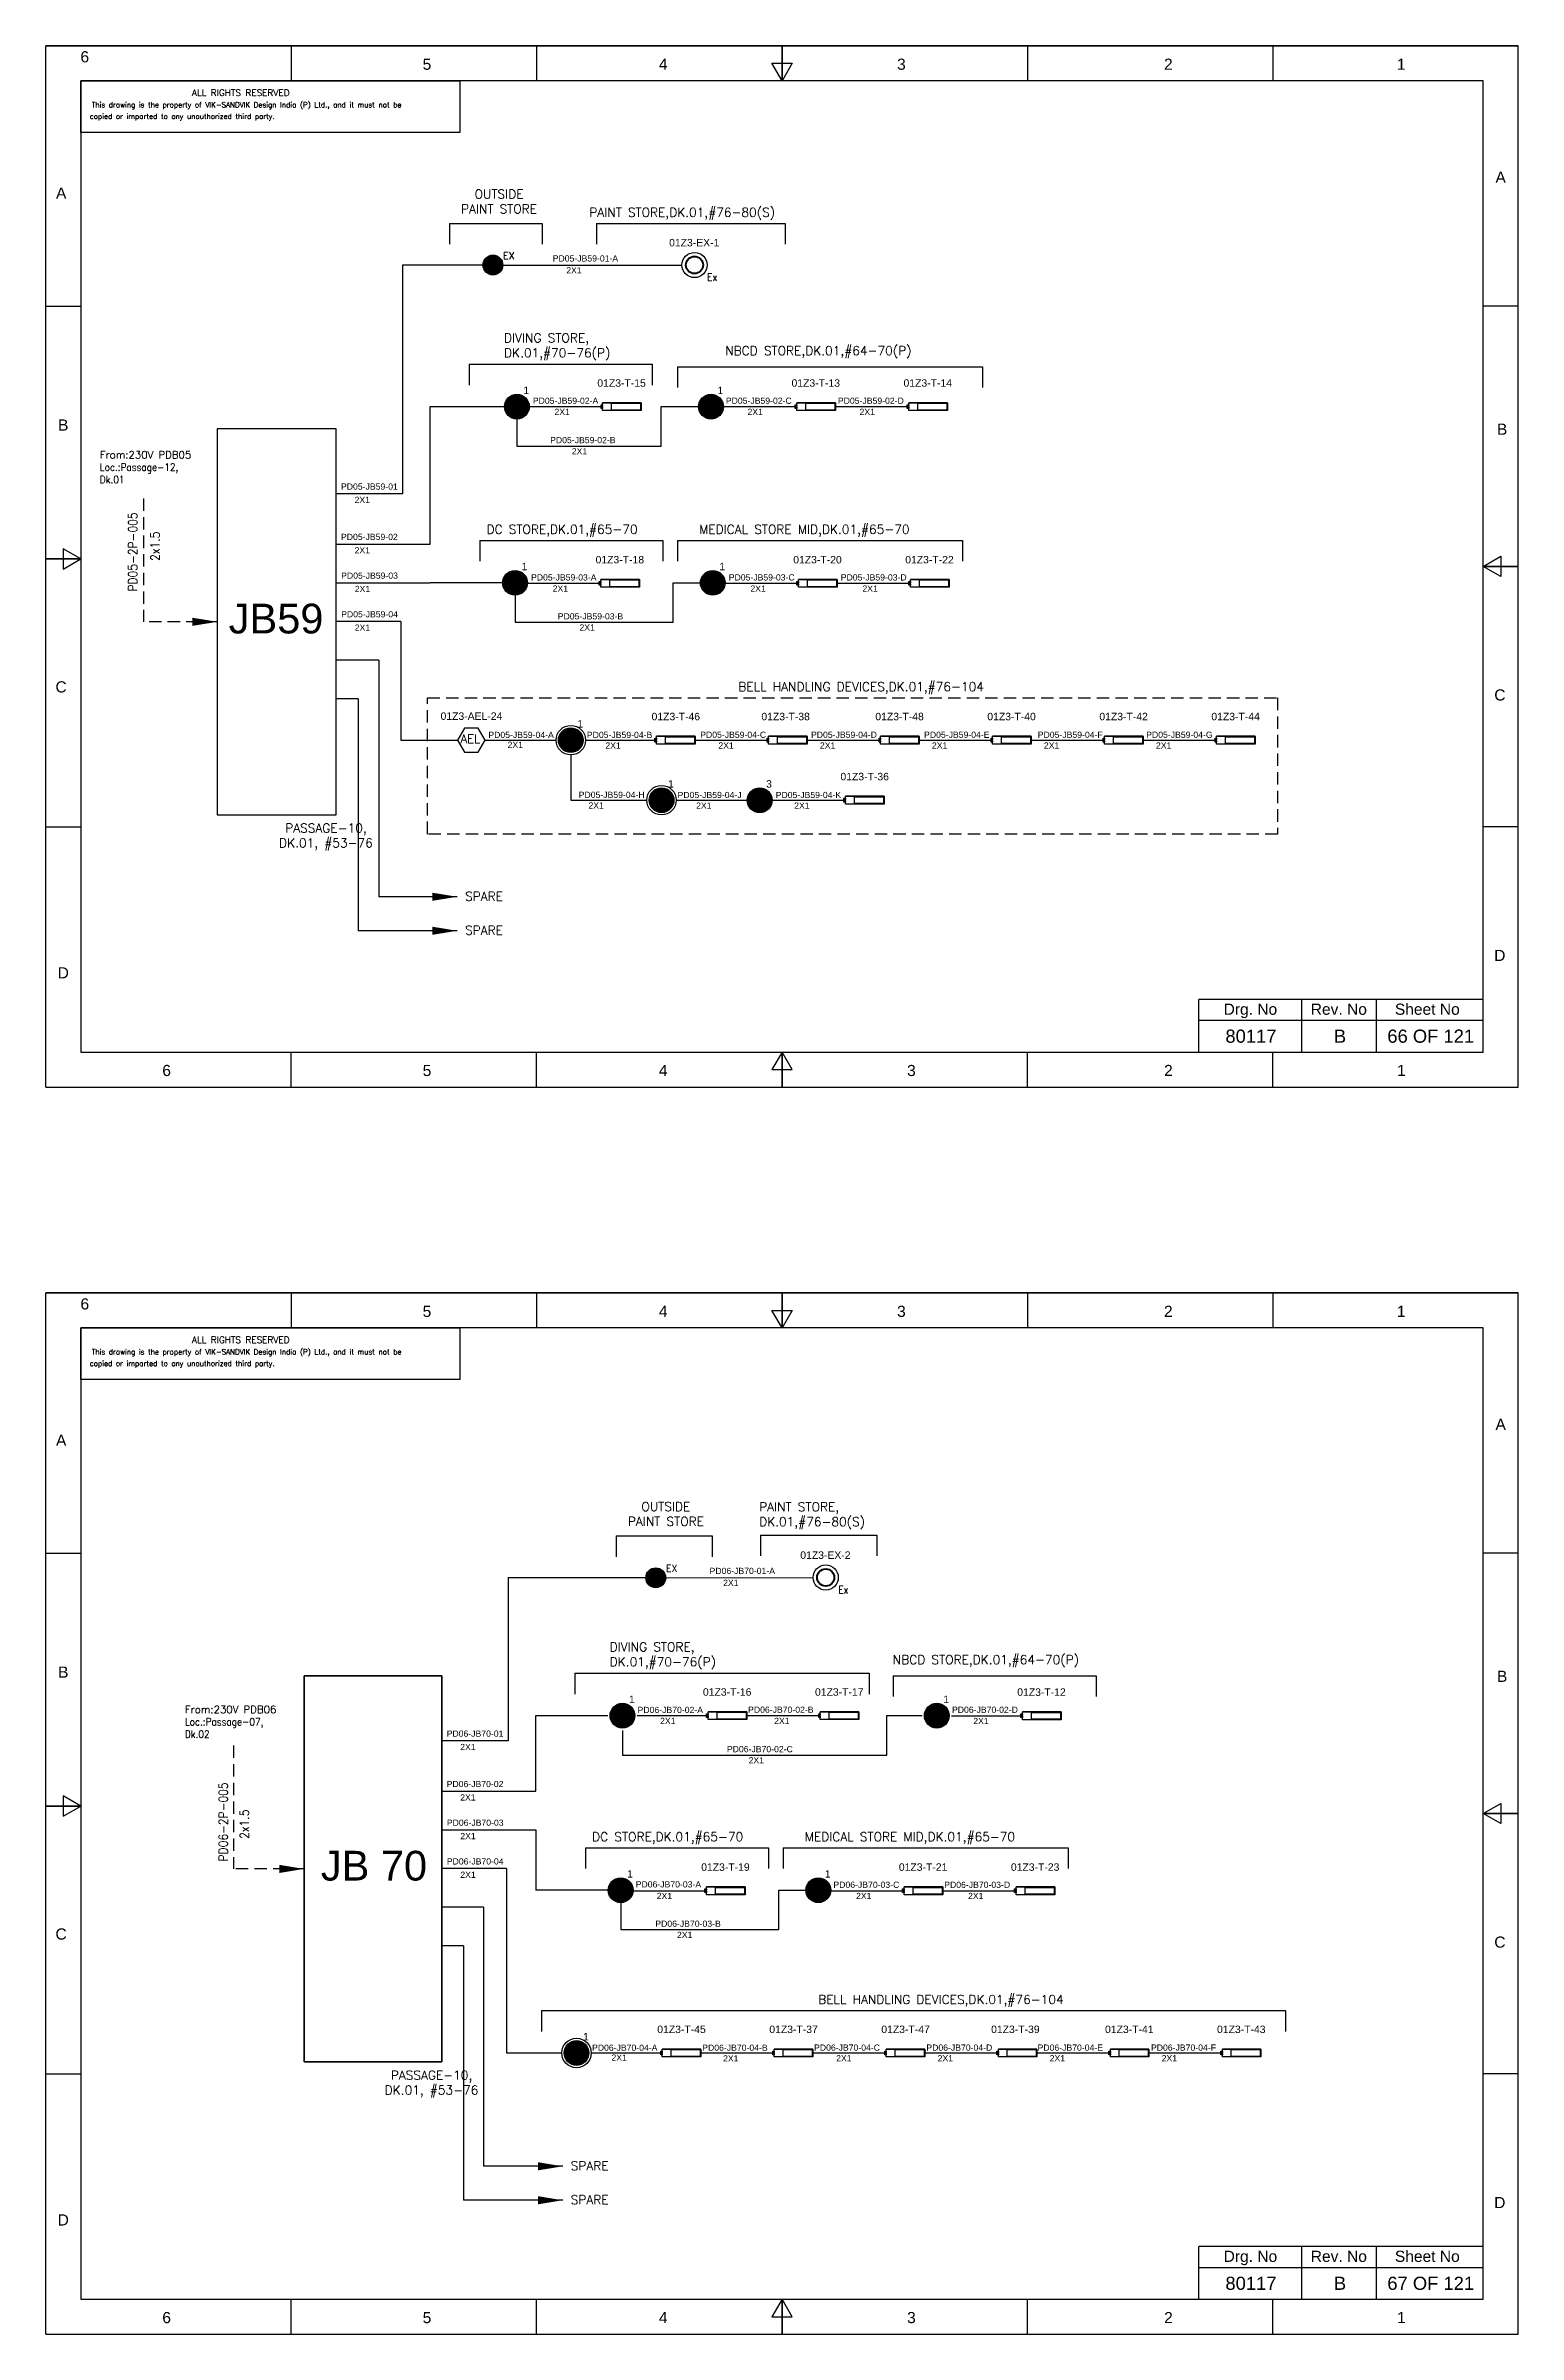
# Model space of a CAD drawing. Header units: inches. Extents: x -3311 to 1429, y -713 to 2436.
# Drawn here: x -1989.7 to -1692.7, y 408.4 to 870 of the extents above; entities that cross this region are included whole.
import ezdxf
from ezdxf.enums import TextEntityAlignment as Align

# ---------------------------------------------------------------- set-up
doc = ezdxf.new("R2010")
doc.units = ezdxf.units.IN
doc.linetypes.add('HIDDEN', pattern=[0.375, 0.25, -0.125])
doc.linetypes.add('SOLID', pattern=[0])
for name, color, linetype, lineweight in [('ELEC_TXT-025', 1, 'Continuous', 25), ('HEL-025', 1, 'Continuous', 25), ('HEL-035', 2, 'Continuous', 35)]:
    doc.layers.add(name, color=color, linetype=linetype, lineweight=lineweight)
doc.layers.add('LINE', color=3, linetype='SOLID')
doc.styles.add('_NORMAL', font='arial.ttf')
doc.styles.add('ROMANS', font='simplex.shx', dxfattribs={"width": 0.88})
doc.styles.get("Standard").update_dxf_attribs({"font": 'arial.ttf'})
doc.dimstyles.get("Standard").update_dxf_attribs({"dimtxt": 0.18, "dimasz": 0.18, "dimexe": 0.18, "dimexo": 0.0625, "dimgap": 0.09, "dimtad": 0, "dimtih": 1, "dimtoh": 1, "dimdec": 4, "dimzin": 0, "dimdsep": 46, "dimtxsty": 'Standard', "dimcen": 0.09, "dimadec": 0, "dimazin": 0, "dimtfac": 1, "dimtdec": 4, "dimtofl": 0, "dimtmove": 0, "dimatfit": 3, "dimfxl": 1, "dimtolj": 1, "dimtzin": 0, "dimarcsym": 0})

# ---------------------------------------------------------------- blocks, each defined once
blk = doc.blocks.new('FIXED_KEY_SWITCH')
h = blk.add_hatch(color=1)
h.dxf.hatch_style = 1
edge = h.paths.add_edge_path()
edge.add_arc((848.13, 1737.46), 2.5, 0, 360)
at = {"color": 1}
blk.add_circle((848.13, 1737.46), 2.5, dxfattribs=at)
at = {"color": 7, "insert": (849.44, 1741.5), "char_height": 1.5, "attachment_point": 1, "style": '_NORMAL'}
blk.add_mtext_dynamic_manual_height_columns('1', width=1.5, gutter_width=7.5, heights=[0], dxfattribs=at)
blk = doc.blocks.new('SWT')
blk.add_blockref('FIXED_KEY_SWITCH', (0, 0))
blk.add_attdef('TAG_NO', (844.55, 1741.11), '', height=1.5)
blk = doc.blocks.new('2A')
at = {"color": 7, "lineweight": -3, "ltscale": 2.5}
blk.add_line((790.02, 1997.62, -0.03), (782.23, 1997.62, -0.03), dxfattribs=at)
at = {"color": 7, "lineweight": -3, "ltscale": 2.5, "elevation": -0.03}
for points in [[(781.91, 1997.21), (782.23, 1997.21), (782.23, 1996.94), (781.91, 1996.94)], [(781.91, 1996.7), (782.23, 1996.7), (782.23, 1996.44), (781.91, 1996.44)], [(782.23, 1997.62), (790.02, 1997.62), (790.02, 1996.02), (782.23, 1996.02)], [(784.03, 1997.5), (789.88, 1997.5), (789.88, 1996.14), (784.03, 1996.14)]]:
    blk.add_lwpolyline(points, close=True, dxfattribs=at)
blk = doc.blocks.new('LED TUBE LIGHT 30W')
blk.add_blockref('2A', (179.91, -357.89))
blk.add_attdef('TAG_NO.', (962.52, 1642.97), '', height=1.5)
blk = doc.blocks.new('fr')
at = {"color": 7, "linetype": 'Continuous'}
for p, q in [((33763.99, 4500.4), (33466.99, 4500.4)), ((33466.99, 4500.4), (33763.99, 4500.4)), ((33466.99, 4290.33), (33466.99, 4500.4)), ((33516.49, 4500.4), (33516.49, 4493.33)), ((33565.99, 4500.4), (33565.99, 4493.33)), ((33615.49, 4493.33), (33613.45, 4496.87)), ((33613.45, 4496.87), (33617.53, 4496.87)), ((33615.49, 4500.4), (33615.49, 4493.33)), ((33615.49, 4493.33), (33615.49, 4500.4)), ((33615.49, 4500.4), (33615.49, 4493.33)), ((33617.53, 4496.87), (33615.49, 4493.33)), ((33664.99, 4500.4), (33664.99, 4493.33)), ((33714.49, 4500.4), (33714.49, 4493.33)), ((33763.99, 4290.33), (33763.99, 4500.4)), ((33763.99, 4290.33), (33763.99, 4500.4)), ((33756.92, 4493.33), (33474.06, 4493.33)), ((33474.06, 4493.33), (33474.06, 4297.41)), ((33756.92, 4297.41), (33756.92, 4493.33)), ((33466.99, 4447.89), (33474.06, 4447.89)), ((33763.99, 4447.89), (33756.92, 4447.89)), ((33466.99, 4396.87), (33474.06, 4396.87)), ((33474.06, 4396.87), (33466.99, 4396.87)), ((33466.99, 4396.87), (33474.06, 4396.87)), ((33474.06, 4396.87), (33470.53, 4398.91)), ((33470.53, 4398.91), (33470.53, 4394.83)), ((33470.53, 4394.83), (33474.06, 4396.87)), ((33756.92, 4395.37), (33760.45, 4397.41)), ((33763.99, 4395.37), (33756.92, 4395.37)), ((33760.45, 4393.33), (33756.92, 4395.37)), ((33756.92, 4395.37), (33763.99, 4395.37)), ((33763.99, 4395.37), (33756.92, 4395.37)), ((33760.45, 4397.41), (33760.45, 4393.33)), ((33466.99, 4342.85), (33474.06, 4342.85)), ((33763.99, 4342.85), (33756.92, 4342.85)), ((33474.06, 4297.41), (33756.92, 4297.41)), ((33516.49, 4290.33), (33516.49, 4297.41)), ((33565.99, 4290.33), (33565.99, 4297.41)), ((33615.49, 4297.41), (33613.45, 4293.87)), ((33613.45, 4293.87), (33617.53, 4293.87)), ((33615.49, 4290.33), (33615.49, 4297.41)), ((33617.53, 4293.87), (33615.49, 4297.41)), ((33615.49, 4297.41), (33615.49, 4290.33)), ((33615.49, 4290.33), (33615.49, 4297.41)), ((33664.99, 4290.33), (33664.99, 4297.41)), ((33714.49, 4290.33), (33714.49, 4297.41)), ((33466.99, 4290.33), (33763.99, 4290.33)), ((33466.99, 4290.33), (33763.99, 4290.33))]:
    blk.add_line(p, q, dxfattribs=at)
at = {"color": 7, "style": '_NORMAL'}
for s, p in [('6', (33474.86, 4498.18)), ('5', (33543.88, 4496.68)), ('4', (33591.52, 4496.68)), ('3', (33639.57, 4496.68)), ('2', (33693.41, 4496.68)), ('1', (33740.39, 4496.68)), ('A', (33760.45, 4473.88)), ('A', (33470.1, 4470.68)), ('B', (33470.52, 4423.9)), ('B', (33760.74, 4423.06)), ('C', (33470.08, 4371.07)), ('C', (33760.29, 4369.44)), ('D', (33760.27, 4316.89)), ('D', (33470.51, 4313.39)), ('6', (33491.37, 4293.69)), ('5', (33543.89, 4293.69)), ('4', (33591.53, 4293.69)), ('3', (33641.59, 4293.69)), ('2', (33693.43, 4293.69)), ('1', (33740.41, 4293.69))]:
    blk.add_text(s, height=2.25, dxfattribs=at).set_placement(p, align=Align.MIDDLE_CENTER)
blk = doc.blocks.new('4')
blk.add_circle((514.17, -147.17), 2.54)
at = {"lineweight": 50}
blk.add_circle((514.17, -147.17), 1.73, dxfattribs=at)
at = {"style": 'ROMANS', "width": 0.88}
blk.add_text('Ex', height=1.5, dxfattribs=at).set_placement((516.72, -150.36))
blk = doc.blocks.new('LED EXPLOSION PROOF LIGHT 15W')
blk.add_blockref('4', (0, 0))
blk.add_attdef('TAG_NO', (509.37, -143.46), '', height=1.5)
blk = doc.blocks.new('AEL')
at = {"color": 4}
blk.add_lwpolyline([(989.98, -190.09), (992.75, -190.09), (994.14, -187.69), (992.75, -185.28), (989.98, -185.28), (988.59, -187.69)], close=True, dxfattribs=at)
at = {"color": 4, "style": 'ROMANS'}
blk.add_text('AEL', height=1.725, dxfattribs=at).set_placement((989.2, -188.27))
blk = doc.blocks.new('AEL_L')
blk.add_blockref('AEL', (0, 0))
blk.add_attdef('TAG_NO', (986.55, -183.59), '', height=1.5)
blk = doc.blocks.new('A$C4BAD7D21')
at = {"layer": 'HEL-025'}
blk.add_lwpolyline([(-34000, 0), (-34000, 2086), (-18714, 2086), (-18714, 0)], close=True, dxfattribs=at)
at = {"layer": 'HEL-025', "style": 'ROMANS'}
for s, p in [('This drawing is the property of VIK-SANDVIK Design India (P) Ltd., and it must not be', (-33558, 1016)), (' copied or imparted to any unauthorized third party.', (-33785, 550))]:
    blk.add_text(s, height=210, dxfattribs=at).set_placement(p)
at = {"layer": 'HEL-035', "style": 'ROMANS'}
blk.add_text('     ALL RIGHTS RESERVED', height=262.5, dxfattribs=at).set_placement((-30497, 1476))
blk = doc.blocks.new('EX_PROOF_SWITCH')
h = blk.add_hatch(color=1)
h.dxf.hatch_style = 1
edge = h.paths.add_edge_path()
edge.add_arc((2067.16, 3666.55), 2, 0, 360)
at = {"color": 1}
blk.add_circle((2067.16, 3666.55), 2, dxfattribs=at)
at = {"color": 1, "style": 'ROMANS'}
blk.add_text('EX', height=1.4, dxfattribs=at).set_placement((2069.19, 3668.46), align=Align.MIDDLE_LEFT)
blk = doc.blocks.new('LHS_SWITCH')
h = blk.add_hatch(color=1)
h.dxf.hatch_style = 1
edge = h.paths.add_edge_path()
edge.add_arc((2067.22, 3641.35), 2, 0, 360)
at = {"color": 1}
blk.add_circle((2067.22, 3641.35), 2, dxfattribs=at)
at = {"color": 7, "insert": (2068.26, 3644.59), "char_height": 1.2, "attachment_point": 1, "style": '_NORMAL'}
blk.add_mtext_dynamic_manual_height_columns('3', width=1.5, gutter_width=7.5, heights=[0], dxfattribs=at)

msp = doc.modelspace()

# ---------------------------------------------------------------- linework, layer by layer
for p, q in [((-1908.29, 834.16), (-1889.61, 834.16)), ((-1878.61, 834.16), (-1840.59, 834.16)), ((-1917.73, 825.78), (-1917.73, 779.63)), ((-1901.51, 825.78), (-1917.73, 825.78)), ((-1904.29, 805.76, -0.05), (-1867.37, 805.76, -0.05)), ((-1862.3, 805.26, -0.05), (-1800.76, 805.26, -0.05)), ((-1912.15, 769.47), (-1912.15, 797.21)), ((-1894.69, 794.71), (-1894.69, 789.26)), ((-1865.58, 789.26), (-1865.58, 797.21)), ((-1902.14, 770.21, -0.05), (-1865.23, 770.21, -0.05)), ((-1862.27, 770.21, -0.05), (-1804.78, 770.21, -0.05)), ((-1897.55, 761.66), (-1912.15, 761.66)), ((-1895.05, 759.16), (-1895.05, 753.72)), ((-1863.17, 753.72), (-1863.17, 761.66)), ((-1918.07, 753.86), (-1931.13, 753.86)), ((-1918.07, 753.86), (-1918.07, 729.93, 0)), ((-1922.51, 746.06), (-1931.13, 746.06)), ((-1922.51, 746.06), (-1922.51, 698.34)), ((-1926.72, 738.26), (-1931.13, 738.26)), ((-1926.72, 738.26), (-1926.72, 691.48)), ((-1874.63, 569.39), (-1855.29, 569.39)), ((-1845.54, 569.56, -0.05), (-1822.05, 569.56, -0.05)), ((-1896.42, 561.01), (-1896.42, 528.06)), ((-1882.99, 541.69, -0.05), (-1823.63, 541.69, -0.05)), ((-1818.81, 541.2, -0.05), (-1777.82, 541.2, -0.05)), ((-1890.85, 517.89), (-1890.85, 533.15)), ((-1820.04, 525.2), (-1820.04, 533.15)), ((-1873.39, 530.17), (-1873.39, 525.2)), ((-1890.85, 510.09), (-1890.85, 497.93)), ((-1880.84, 506.48, -0.05), (-1843.92, 506.48, -0.05)), ((-1840.97, 506.48, -0.05), (-1783.48, 506.48, -0.05)), ((-1896.77, 502.28), (-1909.83, 502.28)), ((-1896.77, 502.28), (-1896.77, 465.1, 0)), ((-1901.43, 494.48), (-1909.83, 494.48)), ((-1901.43, 494.48), (-1901.43, 442.24)), ((-1876.24, 497.93), (-1890.85, 497.93)), ((-1873.74, 495.43), (-1873.74, 489.98)), ((-1841.87, 489.98), (-1841.87, 497.93)), ((-1905.42, 486.68), (-1909.83, 486.68)), ((-1905.42, 486.68), (-1905.42, 435.39)), ((-1889.75, 473.65, -0.1), (-1739.68, 473.65, -0.1))]:
    msp.add_line(p, q)
at = {"color": 7, "linetype": 'Continuous'}
for p, q in [((-1699.78, 677.61), (-1757.1, 677.61)), ((-1757.1, 667.01), (-1757.1, 677.61)), ((-1736.33, 667.01), (-1736.33, 677.61)), ((-1721.31, 667.01), (-1721.31, 677.61)), ((-1757.1, 673.43), (-1699.78, 673.43)), ((-1699.78, 426.03), (-1757.1, 426.03)), ((-1757.1, 415.44), (-1757.1, 426.03)), ((-1736.33, 415.44), (-1736.33, 426.03)), ((-1721.31, 415.44), (-1721.31, 426.03)), ((-1757.1, 421.85), (-1699.78, 421.85))]:
    msp.add_line(p, q, dxfattribs=at)
msp.add_lwpolyline([(-1931.13, 792.76), (-1955.13, 792.76), (-1955.13, 714.86), (-1931.13, 714.86)], close=True)
at = {"linetype": 'HIDDEN', "ltscale": 10}
for points in [[(-1970, 778.69), (-1970, 753.81)], [(-1951.83, 527.11), (-1951.83, 502.23)]]:
    msp.add_lwpolyline(points, dxfattribs=at)
at = {"linetype": 'HIDDEN', "ltscale": 10, "elevation": -0.1}
msp.add_lwpolyline([(-1912.71, 738.48), (-1741.26, 738.48), (-1741.26, 711), (-1912.71, 711)], close=True, dxfattribs=at)
at = {"layer": 'LINE', "color": 0}
for p, q in [((-1908.29, 834.16), (-1908.29, 829.97)), ((-1889.61, 834.16), (-1889.61, 829.97)), ((-1878.61, 834.16), (-1878.61, 829.97)), ((-1840.59, 834.16), (-1840.59, 829.97)), ((-1897.51, 825.74), (-1861.39, 825.78)), ((-1904.29, 805.76, -0.05), (-1904.29, 801.57, -0.05)), ((-1867.37, 805.76, -0.05), (-1867.37, 801.57, -0.05)), ((-1862.3, 805.26, -0.05), (-1862.3, 801.07, -0.05)), ((-1800.76, 805.26, -0.05), (-1800.76, 801.07, -0.05)), ((-1912.15, 797.21), (-1897.19, 797.21)), ((-1892.19, 797.21), (-1877.4, 797.21)), ((-1865.58, 797.21), (-1858.03, 797.21)), ((-1853.03, 797.21), (-1838.23, 797.21)), ((-1830.43, 797.21), (-1815.64, 797.21)), ((-1894.69, 789.26), (-1865.58, 789.26)), ((-1917.73, 779.63), (-1931.13, 779.63)), ((-1931.13, 769.47), (-1912.15, 769.47)), ((-1902.14, 770.21, -0.05), (-1902.14, 766.02, -0.05)), ((-1865.23, 770.21, -0.05), (-1865.23, 766.02, -0.05)), ((-1862.27, 770.21, -0.05), (-1862.27, 766.02, -0.05)), ((-1804.78, 770.21, -0.05), (-1804.78, 766.02, -0.05)), ((-1931.1, 761.66), (-1912.15, 761.66)), ((-1892.55, 761.58), (-1877.75, 761.57)), ((-1863.17, 761.66), (-1857.67, 761.66)), ((-1852.67, 761.58), (-1837.88, 761.57)), ((-1830.08, 761.57), (-1815.29, 761.57)), ((-1895.05, 753.72), (-1863.17, 753.72)), ((-1918.07, 729.93, 0), (-1906.66, 729.93, -0.05)), ((-1901.11, 729.93, -0.05), (-1886.79, 729.93, -0.05)), ((-1880.84, 729.93, -0.02), (-1866.52, 729.93, -0.02)), ((-1858.72, 729.93, -0.02), (-1843.92, 729.93, -0.02)), ((-1836.12, 729.93, -0.02), (-1821.33, 729.93, -0.02)), ((-1813.53, 729.93, -0.02), (-1798.73, 729.93, -0.02)), ((-1790.94, 729.93, -0.02), (-1776.14, 729.93, -0.02)), ((-1768.34, 729.93, -0.02), (-1753.55, 729.93, -0.02)), ((-1883.81, 726.96, -0.05), (-1883.81, 717.82, -0.05)), ((-1883.81, 717.82, -0.05), (-1868.49, 717.82, -0.05)), ((-1862.54, 717.82, -0.02), (-1848.22, 717.82, -0.02)), ((-1843.22, 717.82, -0.02), (-1828.42, 717.82, -0.02)), ((-1874.63, 569.39), (-1874.63, 565.2)), ((-1855.29, 569.39), (-1855.29, 565.2)), ((-1845.54, 569.56, -0.05), (-1845.54, 565.37, -0.05)), ((-1822.05, 569.56, -0.05), (-1822.05, 565.37, -0.05)), ((-1896.42, 561.01), (-1868.67, 560.99)), ((-1864.67, 560.96), (-1834.93, 561.01)), ((-1937.62, 541.19), (-1937.62, 463.28)), ((-1909.83, 541.19), (-1937.62, 541.19)), ((-1909.83, 463.28), (-1909.83, 541.19)), ((-1882.99, 541.69, -0.05), (-1882.99, 537.51, -0.05)), ((-1823.63, 541.69, -0.05), (-1823.63, 537.51, -0.05)), ((-1818.81, 541.2, -0.05), (-1818.81, 537.01, -0.05)), ((-1777.82, 541.2, -0.05), (-1777.82, 537.01, -0.05)), ((-1890.85, 533.15), (-1876.36, 533.15)), ((-1870.42, 533.15), (-1856.09, 533.15)), ((-1848.3, 533.15), (-1833.5, 533.15)), ((-1820.04, 533.15), (-1812.96, 533.15)), ((-1807.02, 533.13), (-1792.69, 533.13)), ((-1896.42, 528.06), (-1909.83, 528.06)), ((-1873.39, 525.2), (-1820.04, 525.2)), ((-1909.83, 517.89), (-1890.85, 517.89)), ((-1909.8, 510.09), (-1890.85, 510.09)), ((-1880.84, 506.48, -0.05), (-1880.84, 502.29, -0.05)), ((-1843.92, 506.48, -0.05), (-1843.92, 502.29, -0.05)), ((-1840.97, 506.48, -0.05), (-1840.97, 502.29, -0.05)), ((-1783.48, 506.48, -0.05), (-1783.48, 502.29, -0.05)), ((-1871.24, 497.84), (-1856.45, 497.83)), ((-1841.87, 497.93), (-1836.37, 497.93)), ((-1831.37, 497.84), (-1816.58, 497.83)), ((-1808.78, 497.83), (-1793.98, 497.83)), ((-1873.74, 489.98), (-1841.87, 489.98)), ((-1889.75, 473.65, -0.1), (-1889.75, 469.46, -0.1)), ((-1739.68, 473.65, -0.1), (-1739.68, 469.46, -0.1)), ((-1937.62, 463.28), (-1909.83, 463.28)), ((-1896.77, 465.1, -0.03), (-1885.63, 465.1, -0.05)), ((-1879.69, 465.1, -0.05), (-1865.37, 465.1, -0.05)), ((-1857.57, 465.1, -0.05), (-1842.77, 465.1, -0.05)), ((-1834.97, 465.1, -0.05), (-1820.18, 465.1, -0.05)), ((-1812.38, 465.1, -0.05), (-1797.58, 465.1, -0.05)), ((-1789.78, 465.1, -0.05), (-1774.99, 465.1, -0.05)), ((-1767.19, 465.1, -0.05), (-1752.39, 465.1, -0.05))]:
    msp.add_line(p, q, dxfattribs=at)
msp.add_lwpolyline([(-1937.62, 541.19), (-1909.83, 541.19), (-1909.83, 463.28), (-1937.62, 463.28)], close=True, dxfattribs=at)
for centre in [(-1883.81, 729.93, -0.05), (-1865.51, 717.82, -0.05), (-1882.66, 465.1, -0.05)]:
    msp.add_circle(centre, 2.97, dxfattribs=at)

# ---------------------------------------------------------------- block references
for name, p in [('fr', (-35456.7, -3630.39)), ('SWT', (-2742.82, -940.25)), ('SWT', (-2703.66, -940.25)), ('SWT', (-2743.18, -975.79)), ('SWT', (-2703.3, -975.79)), ('SWT', (-2731.94, -1007.53, -0.05)), ('SWT', (-2713.64, -1019.64, -0.05)), ('fr', (-35456.7, -3881.97)), ('SWT', (-2721.52, -1204.31)), ('SWT', (-2658.12, -1204.31)), ('SWT', (-2721.87, -1239.53)), ('SWT', (-2682, -1239.53)), ('SWT', (-2730.79, -1272.36, -0.05))]:
    msp.add_blockref(name, p)
ref = msp.add_blockref('LED EXPLOSION PROOF LIGHT 15W', (-2373.02, 972.95))
ref.add_attrib('TAG_NO', '01Z3-EX-1', (-1863.98, 829.55), dxfattribs={"height": 1.5})
ref = msp.add_blockref('LED TUBE LIGHT 30W', (-2839.53, -841.72, 0.03))
ref.add_attrib('TAG_NO.', '01Z3-T-15', (-1878.46, 801.23, 0.03), dxfattribs={"height": 1.5})
ref = msp.add_blockref('LED TUBE LIGHT 30W', (-2800.36, -841.72, 0.03))
ref.add_attrib('TAG_NO.', '01Z3-T-13', (-1839.29, 801.23, 0.03), dxfattribs={"height": 1.5})
ref = msp.add_blockref('LED TUBE LIGHT 30W', (-2777.77, -841.72, 0.03))
ref.add_attrib('TAG_NO.', '01Z3-T-14', (-1816.7, 801.23, 0.03), dxfattribs={"height": 1.5})
ref = msp.add_blockref('LED TUBE LIGHT 30W', (-2839.88, -877.36, 0.03))
ref.add_attrib('TAG_NO.', '01Z3-T-18', (-1878.81, 765.59, 0.03), dxfattribs={"height": 1.5})
ref = msp.add_blockref('LED TUBE LIGHT 30W', (-2800.01, -877.36, 0.03))
ref.add_attrib('TAG_NO.', '01Z3-T-20', (-1838.94, 765.59, 0.03), dxfattribs={"height": 1.5})
ref = msp.add_blockref('LED TUBE LIGHT 30W', (-2777.42, -877.36, 0.03))
ref.add_attrib('TAG_NO.', '01Z3-T-22', (-1816.35, 765.59, 0.03), dxfattribs={"height": 1.5})
ref = msp.add_blockref('AEL_L', (-2895.25, 917.62, -0.05))
ref.add_attrib('TAG_NO', '01Z3-AEL-24', (-1910.08, 734.03, -0.05), dxfattribs={"color": 4, "height": 1.5})
ref = msp.add_blockref('LED TUBE LIGHT 30W', (-2828.65, -909, 0.01))
ref.add_attrib('TAG_NO.', '01Z3-T-46', (-1867.52, 733.95, 0.01), dxfattribs={"height": 1.5})
ref = msp.add_blockref('LED TUBE LIGHT 30W', (-2806.05, -909, 0.01))
ref.add_attrib('TAG_NO.', '01Z3-T-38', (-1845.37, 733.95, 0.01), dxfattribs={"height": 1.5})
ref = msp.add_blockref('LED TUBE LIGHT 30W', (-2783.46, -909, 0.01))
ref.add_attrib('TAG_NO.', '01Z3-T-48', (-1822.39, 733.95, 0.01), dxfattribs={"height": 1.5})
ref = msp.add_blockref('LED TUBE LIGHT 30W', (-2760.87, -909, 0.01))
ref.add_attrib('TAG_NO.', '01Z3-T-40', (-1799.8, 733.95, 0.01), dxfattribs={"height": 1.5})
ref = msp.add_blockref('LED TUBE LIGHT 30W', (-2738.27, -909, 0.01))
ref.add_attrib('TAG_NO.', '01Z3-T-42', (-1777.2, 733.95, 0.01), dxfattribs={"height": 1.5})
ref = msp.add_blockref('LED TUBE LIGHT 30W', (-2715.68, -909, 0.01))
ref.add_attrib('TAG_NO.', '01Z3-T-44', (-1754.61, 733.95, 0.01), dxfattribs={"height": 1.5})
ref = msp.add_blockref('LED TUBE LIGHT 30W', (-2790.56, -921.11, 0.01))
ref.add_attrib('TAG_NO.', '01Z3-T-36', (-1829.42, 721.84, 0.01), dxfattribs={"height": 1.5})
ref = msp.add_blockref('LED EXPLOSION PROOF LIGHT 15W', (-2346.56, 708.18))
ref.add_attrib('TAG_NO', '01Z3-EX-2', (-1837.52, 564.78), dxfattribs={"height": 1.5})
ref = msp.add_blockref('LED TUBE LIGHT 30W', (-2818.23, -1105.78, 0.03))
ref.add_attrib('TAG_NO.', '01Z3-T-16', (-1857.16, 537.17, 0.03), dxfattribs={"height": 1.5})
ref = msp.add_blockref('LED TUBE LIGHT 30W', (-2795.63, -1105.78, 0.03))
ref.add_attrib('TAG_NO.', '01Z3-T-17', (-1834.56, 537.17, 0.03), dxfattribs={"height": 1.5})
ref = msp.add_blockref('LED TUBE LIGHT 30W', (-2754.83, -1105.8, 0.03))
ref.add_attrib('TAG_NO.', '01Z3-T-12', (-1793.76, 537.15, 0.03), dxfattribs={"height": 1.5})
ref = msp.add_blockref('LED TUBE LIGHT 30W', (-2818.58, -1141.1, 0.03))
ref.add_attrib('TAG_NO.', '01Z3-T-19', (-1857.51, 501.85, 0.03), dxfattribs={"height": 1.5})
ref = msp.add_blockref('LED TUBE LIGHT 30W', (-2778.71, -1141.1, 0.03))
ref.add_attrib('TAG_NO.', '01Z3-T-21', (-1817.64, 501.85, 0.03), dxfattribs={"height": 1.5})
ref = msp.add_blockref('LED TUBE LIGHT 30W', (-2756.11, -1141.1, 0.03))
ref.add_attrib('TAG_NO.', '01Z3-T-23', (-1795.04, 501.85, 0.03), dxfattribs={"height": 1.5})
ref = msp.add_blockref('LED TUBE LIGHT 30W', (-2827.5, -1173.83, -0.02))
ref.add_attrib('TAG_NO.', '01Z3-T-45', (-1866.37, 469.12, -0.02), dxfattribs={"height": 1.5})
ref = msp.add_blockref('LED TUBE LIGHT 30W', (-2804.9, -1173.83, -0.02))
ref.add_attrib('TAG_NO.', '01Z3-T-37', (-1843.77, 469.12, -0.02), dxfattribs={"height": 1.5})
ref = msp.add_blockref('LED TUBE LIGHT 30W', (-2782.31, -1173.83, -0.02))
ref.add_attrib('TAG_NO.', '01Z3-T-47', (-1821.18, 469.12, -0.02), dxfattribs={"height": 1.5})
ref = msp.add_blockref('LED TUBE LIGHT 30W', (-2759.71, -1173.83, -0.02))
ref.add_attrib('TAG_NO.', '01Z3-T-39', (-1799.03, 469.12, -0.02), dxfattribs={"height": 1.5})
ref = msp.add_blockref('LED TUBE LIGHT 30W', (-2737.12, -1173.83, -0.02))
ref.add_attrib('TAG_NO.', '01Z3-T-41', (-1776.05, 469.12, -0.02), dxfattribs={"height": 1.5})
ref = msp.add_blockref('LED TUBE LIGHT 30W', (-2714.53, -1173.83, -0.02))
ref.add_attrib('TAG_NO.', '01Z3-T-43', (-1753.46, 469.12, -0.02), dxfattribs={"height": 1.5})
at = {"layer": 'ELEC_TXT-025', "color": 0, "xscale": 0.005, "yscale": 0.005, "zscale": 0.005}
for p in [(-1812.64, 852.51), (-1812.64, 600.93)]:
    msp.add_blockref('A$C4BAD7D21', p, dxfattribs=at)
at = {"layer": 'LINE', "color": 7}
for p in [(-3966.68, -2840.77), (-3933.83, -3105.59)]:
    msp.add_blockref('EX_PROOF_SWITCH', p, dxfattribs=at)
at = {"layer": 'LINE', "color": 7, "xscale": 1.25, "yscale": 1.25, "zscale": 1.25}
msp.add_blockref('LHS_SWITCH', (-4429.74, -3833.88, -0.02), dxfattribs=at)

# ---------------------------------------------------------------- texts
at = {"color": 7}
for s, p in [('PD05-JB59-01-A', (-1887.46, 826.49, 0.08)), ('2X1', (-1884.73, 824.09)), ('PD05-JB59-02-A', (-1891.47, 797.78, -0.03)), ('PD05-JB59-02-C', (-1852.54, 797.78, -0.03)), ('PD05-JB59-02-D', (-1829.94, 797.78, -0.03)), ('2X1', (-1887.1, 795.53)), ('2X1', (-1848.17, 795.53)), ('2X1', (-1825.57, 795.53)), ('PD05-JB59-02-B', (-1887.98, 789.84, -0.03)), ('2X1', (-1883.61, 787.58)), ('PD05-JB59-01', (-1930.16, 780.47)), ('2X1', (-1927.42, 777.78)), ('PD05-JB59-02', (-1930.16, 770.31)), ('2X1', (-1927.42, 767.61)), ('PD05-JB59-03', (-1930.13, 762.5)), ('PD05-JB59-03-A', (-1891.83, 762.14, -0.03)), ('PD05-JB59-03-C', (-1851.95, 762.14, -0.03)), ('PD05-JB59-03-D', (-1829.36, 762.14, -0.03)), ('2X1', (-1927.39, 759.81)), ('2X1', (-1887.46, 759.88)), ('2X1', (-1847.58, 759.88)), ('2X1', (-1824.99, 759.88)), ('PD05-JB59-04', (-1930.13, 754.7)), ('2X1', (-1927.39, 752.01)), ('PD05-JB59-03-B', (-1886.44, 754.29, -0.03)), ('2X1', (-1882.07, 752.04)), ('PD05-JB59-04-A', (-1900.44, 730.37, -0.02)), ('2X1', (-1896.56, 728.37, -0.05)), ('PD05-JB59-04-B', (-1880.57, 730.37, 0.01)), ('2X1', (-1876.84, 728.22, -0.05)), ('PD05-JB59-04-C', (-1857.71, 730.4, 0.06)), ('2X1', (-1854.04, 728.24, -0.02)), ('PD05-JB59-04-D', (-1835.36, 730.4, 0.09)), ('2X1', (-1833.56, 728.24, -0.02)), ('PD05-JB59-04-E', (-1812.55, 730.4, 0.12)), ('2X1', (-1810.97, 728.24, -0.02)), ('PD05-JB59-04-F', (-1789.62, 730.4, 0.14)), ('2X1', (-1788.38, 728.24, -0.02)), ('PD05-JB59-04-G', (-1767.75, 730.4, 0.14)), ('2X1', (-1765.78, 728.24, -0.02)), ('PD05-JB59-04-H', (-1882.22, 718.28, 0.12)), ('2X1', (-1880.25, 716.13, -0.05)), ('PD05-JB59-04-J', (-1862.27, 718.25, 0.01)), ('2X1', (-1858.54, 716.1, -0.05)), ('PD05-JB59-04-K', (-1842.48, 718.25, 0.01)), ('2X1', (-1838.75, 716.1, -0.05)), ('PD06-JB70-01-A', (-1855.82, 561.72, 0.08)), ('2X1', (-1853.09, 559.32)), ('PD06-JB70-02-A', (-1870.34, 533.68, -0.03)), ('2X1', (-1865.8, 531.46)), ('PD06-JB70-02-B', (-1848.05, 533.72, -0.03)), ('2X1', (-1842.79, 531.46)), ('PD06-JB70-02-D', (-1806.92, 533.71, -0.03)), ('2X1', (-1802.63, 531.45)), ('PD06-JB70-01', (-1908.85, 528.9)), ('2X1', (-1906.12, 526.2)), ('PD06-JB70-02-C', (-1852.32, 525.77, -0.03)), ('2X1', (-1847.95, 523.52)), ('PD06-JB70-02', (-1908.85, 518.73)), ('2X1', (-1906.12, 516.03)), ('PD06-JB70-03', (-1908.82, 510.93)), ('2X1', (-1906.09, 508.23)), ('PD06-JB70-04', (-1908.82, 503.12)), ('2X1', (-1906.09, 500.43)), ('PD06-JB70-03-A', (-1870.72, 498.49, -0.03)), ('PD06-JB70-03-C', (-1830.84, 498.41, -0.03)), ('PD06-JB70-03-D', (-1808.49, 498.4, -0.03)), ('2X1', (-1866.49, 496.15)), ('2X1', (-1826.28, 496.15)), ('2X1', (-1803.69, 496.15)), ('PD06-JB70-03-B', (-1866.76, 490.55, -0.03)), ('2X1', (-1862.39, 488.3)), ('PD06-JB70-04-A', (-1879.53, 465.54, -0.02)), ('PD06-JB70-04-B', (-1857.3, 465.54, -0.02)), ('PD06-JB70-04-C', (-1834.74, 465.56, 0.04)), ('PD06-JB70-04-D', (-1812.09, 465.56, 0.06)), ('PD06-JB70-04-E', (-1789.66, 465.56, 0.09)), ('PD06-JB70-04-F', (-1766.78, 465.56, 0.12)), ('2X1', (-1875.61, 463.54, -0.05)), ('2X1', (-1853.1, 463.38, -0.07)), ('2X1', (-1830.29, 463.41, -0.05)), ('2X1', (-1809.82, 463.41, -0.05)), ('2X1', (-1787.22, 463.41, -0.05)), ('2X1', (-1764.63, 463.41, -0.05))]:
    msp.add_text(s, height=1.25, dxfattribs=at).set_placement(p)
at = {"color": 7, "lineweight": 30}
for s, p in [('JB59 ', (-1942.09, 754.46)), ('JB 70', (-1923.51, 502.88))]:
    msp.add_text(s, height=6, dxfattribs=at).set_placement(p, align=Align.MIDDLE_CENTER)
at = {"color": 7}
for s, height, p in [('Drg. No', 2.246, (-1746.73, 675.66)), ('Rev. No', 2.246, (-1728.89, 675.66)), ('Sheet No', 2.246, (-1711.05, 675.66)), ('80117', 2.653, (-1746.62, 670.22)), ('B', 2.65, (-1728.65, 670.22)), ('66 OF 121', 2.653, (-1710.36, 670.22)), ('Drg. No', 2.246, (-1746.73, 424.08)), ('Rev. No', 2.246, (-1728.89, 424.08)), ('Sheet No', 2.246, (-1711.05, 424.08)), ('80117', 2.653, (-1746.62, 418.64)), ('B', 2.65, (-1728.65, 418.64)), ('67 OF 121', 2.653, (-1710.36, 418.64))]:
    msp.add_text(s, height=height, dxfattribs=at).set_placement(p, align=Align.MIDDLE_CENTER)
at = {"color": 7, "char_height": 1.8, "attachment_point": 1, "style": '_NORMAL'}
for s, insert, width in [('\\pxqc;{\\Fromans|c0;\\C2;OUTSIDE PAINT STORE}', (-1907.78, 841, 0.27), 18.9776), ('{\\Fromans|c0;\\C2;PAINT STORE,DK.01,#76-80(S)}', (-1880.09, 837.31, 0.27), 45.4466), ('{\\Fromans|c0;\\C2;DIVING STORE,\\PDK.01,#70-76(P)}', (-1897.27, 811.97, 0.22), 40.2117), ('{\\Fromans|c0;\\C2;NBCD STORE,DK.01,#64-70(P)}', (-1852.65, 809.4, 0.22), 74.1776), ('{\\Fromans|c0;\\C2;DC STORE,DK.01,#65-70}', (-1900.81, 773.36, 0.22), 40.2117), ('{\\Fromans|c0;\\C2;MEDICAL STORE MID,DK.01,#65-70}', (-1857.92, 773.36, 0.22), 53.9424), ('{\\Fromans|c0;\\C2;BELL HANDLING DEVICES,DK.01,#76-104}', (-1850.01, 741.62, 0.17), 74.3987), ('{\\Fromans|c0;\\C2;SPARE}', (-1905.13, 699.33), 8.1658), ('{\\Fromans|c0;\\C2;SPARE}', (-1905.13, 692.48), 8.1658), ('\\pxqc;{\\Fromans|c0;\\C2;OUTSIDE PAINT STORE}', (-1874.12, 576.23, 0.27), 18.9776), ('{\\Fromans|c0;\\C2;PAINT STORE,\\PDK.01,#76-80(S)}', (-1845.82, 576.17, 0.22), 68.8075), ('{\\Fromans|c0;\\C2;DIVING STORE,\\PDK.01,#70-76(P)}', (-1875.97, 547.91, 0.22), 40.2117), ('{\\Fromans|c0;\\C2;NBCD STORE,DK.01,#64-70(P)}', (-1818.87, 545.34, 0.22), 74.1776), ('{\\Fromans|c0;\\C2;DC STORE,DK.01,#65-70}', (-1879.51, 509.62, 0.22), 40.2117), ('{\\Fromans|c0;\\C2;MEDICAL STORE MID,DK.01,#65-70}', (-1836.62, 509.62, 0.22), 53.9424), ('{\\Fromans|c0;\\C2;BELL HANDLING DEVICES,DK.01,#76-104}', (-1833.92, 476.79, 0.17), 74.3987), ('{\\Fromans|c0;\\C2;SPARE}', (-1883.83, 443.24), 8.1658), ('{\\Fromans|c0;\\C2;SPARE}', (-1883.83, 436.39), 8.1658)]:
    msp.add_mtext(s, dxfattribs=dict(at, insert=insert, width=width))
at = {"color": 7, "char_height": 1.5, "width": 36.8884, "attachment_point": 1}
for s, insert in [('{\\Fromans|c0;\\C2;From:230V PDB05 \\P\\Fsimplex|c0;\\W0.88;Loc.:Passage-12,      \\PDk.01}', (-1978.81, 788.25)), ('{\\Fromans|c0;\\C2;From:230V PDB06 \\P\\Fsimplex|c0;\\W0.88;Loc.:Passage-07,      \\PDk.02}', (-1961.65, 535.16))]:
    msp.add_mtext(s, dxfattribs=dict(at, insert=insert))
at = {"color": 7, "char_height": 1.8, "width": 17.1296, "attachment_point": 1, "rotation": 90, "style": '_NORMAL'}
for s, insert in [('{\\Fromans|c0;\\W0.88;PD05-2P-005}', (-1973.06, 759.91)), ('{\\Fromans|c0;\\W0.88;PD06-2P-005}', (-1954.81, 503.73))]:
    msp.add_mtext(s, dxfattribs=dict(at, insert=insert))
at = {"color": 7, "char_height": 1.8, "attachment_point": 1, "rotation": 90, "style": '_NORMAL'}
for insert in [(-1968.57, 766.09), (-1950.54, 508.29)]:
    msp.add_mtext('{\\Fsimplex|c0;\\W0.88;2x1.5}', dxfattribs=dict(at, insert=insert))
at = {"color": 7, "char_height": 1.8, "attachment_point": 1, "style": '_NORMAL'}
for insert in [(-1942.65, 713.1), (-1921.35, 461.52)]:
    msp.add_mtext('\\pxqc;{\\Fromans|c0;\\C2;PASSAGE-10, \\PDK.01, #53-76}', dxfattribs=dict(at, insert=insert))

# ---------------------------------------------------------------- leaders
at = {"linetype": 'HIDDEN', "ltscale": 10}
for points in [[(-1955.13, 753.81), (-1970, 753.81)], [(-1937.62, 502.23), (-1951.83, 502.23)]]:
    msp.add_leader(points, dimstyle='Standard', override={"dimasz": 5, "dimarcsym": 1}, dxfattribs=at)
for points in [[(-1906.75, 698.34), (-1922.51, 698.34)], [(-1906.75, 691.48), (-1926.72, 691.48)], [(-1885.45, 442.24), (-1901.43, 442.24)], [(-1885.45, 435.39), (-1905.42, 435.39)]]:
    msp.add_leader(points, dimstyle='Standard', override={"dimasz": 5, "dimarcsym": 1})

doc.saveas('drawing.dxf')
